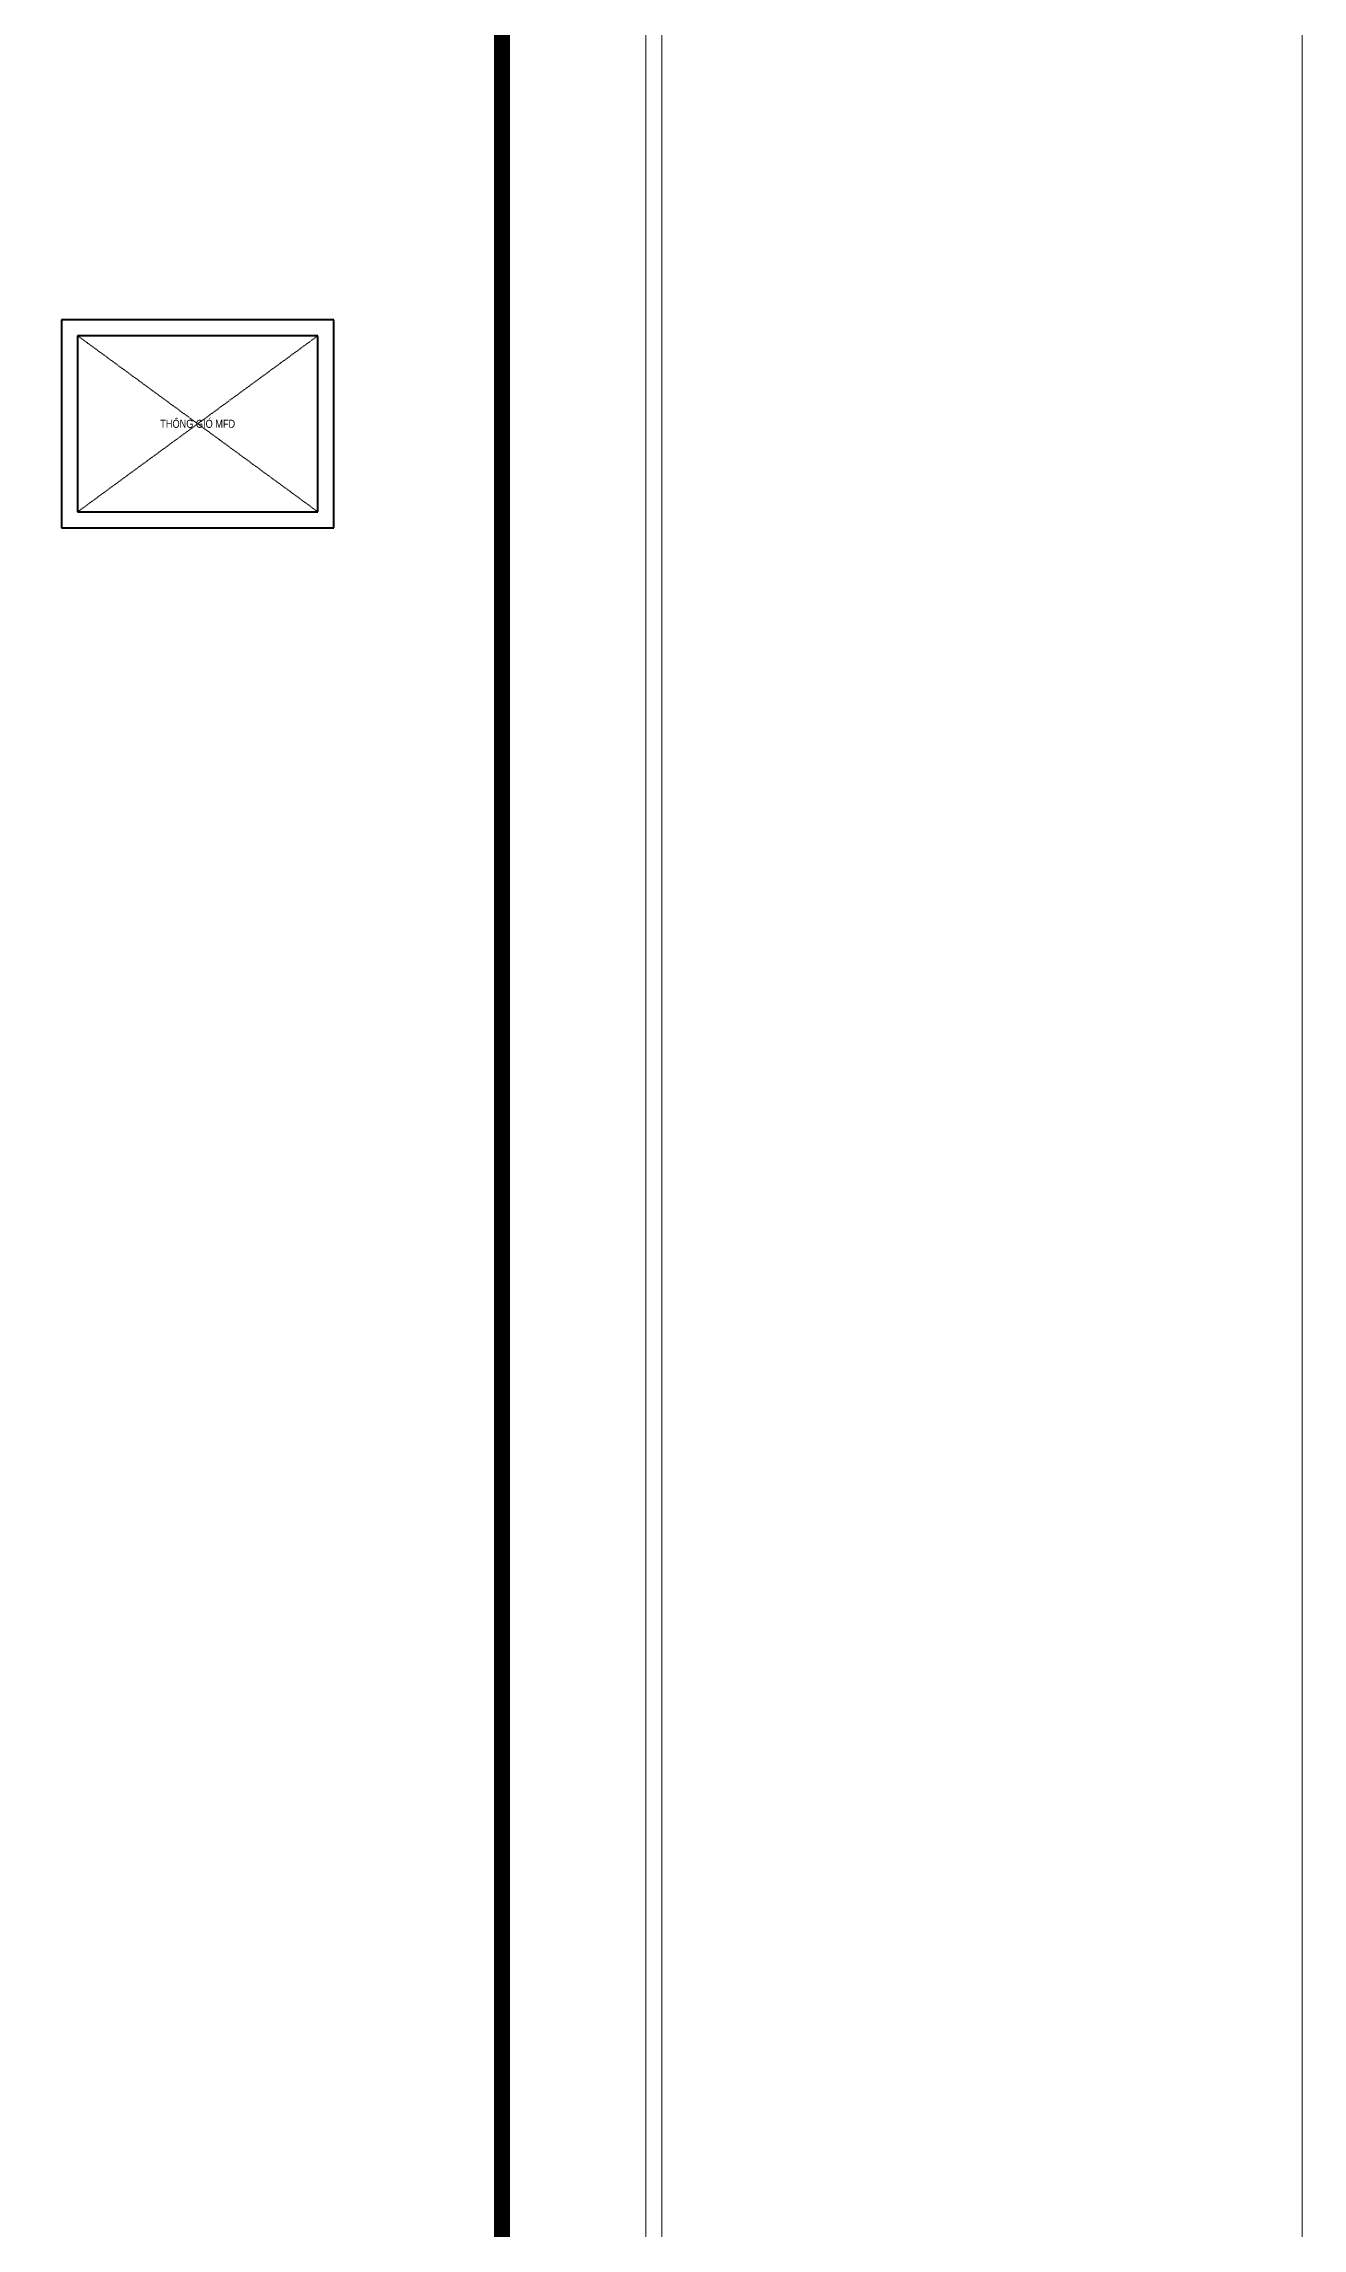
# Model space of a CAD drawing. Header units: millimetres. Extents: x 379264 to 1158416, y -283062 to 356890.
# Drawn here: x 895655 to 895969, y -3631 to -3085 of the extents above; entities that cross this region are included whole.
import ezdxf
from ezdxf.enums import TextEntityAlignment as Align

# ---------------------------------------------------------------- set-up
doc = ezdxf.new("R2010")
doc.units = ezdxf.units.MM
for name, pattern in [('CENTER', [2, 1.25, -0.25, 0.25, -0.25]), ('keyplan TANG 1$0$Core 1A$0$Hidden10.5', [1.5, 1, -0.5]), ('keyplan TANG 1$0$Ranh dat$0$HTT Divide', [18, 10, -2, 1, -2, 1, -2])]:
    doc.linetypes.add(name, pattern=pattern)
for name, color, linetype in [('12PM. GRID', 8, 'CENTER'), ('BLOCK C - CHI TIET THANG 6$0$DnW', 20, 'Continuous'), ('keyplan TANG 1$0$Concrete Line', 250, 'Continuous'), ('keyplan TANG 1$0$Opening Hidden', 250, 'keyplan TANG 1$0$Core 1A$0$Hidden10.5'), ('keyplan TANG 1$0$Opening Line', 250, 'Continuous'), ('keyplan TANG 1$0$Opening Text', 250, 'Continuous')]:
    doc.layers.add(name, color=color, linetype=linetype)
for name, color, linetype, lineweight in [('keyplan TANG 1$0$Hatch vat lieu', 250, 'Continuous', 5), ('keyplan TANG 1$0$Net cat Tuong', 250, 'Continuous', 40), ('keyplan TANG 1$0$Net Thay khac', 250, 'Continuous', 15), ('keyplan TANG 1$0$Net thay Tuong', 250, 'Continuous', 20), ('keyplan TANG 1$0$Ranh dat$0$Ranh dat', 250, 'keyplan TANG 1$0$Ranh dat$0$HTT Divide', 40)]:
    doc.layers.add(name, color=color, linetype=linetype, lineweight=lineweight)
doc.styles.add('keyplan TANG 1$0$VNI-HelveC', font='VHELVCN_0.TTF')

# ---------------------------------------------------------------- blocks, each defined once
blk = doc.blocks.new('*U1375')
at = {"layer": 'keyplan TANG 1$0$Opening Hidden'}
for p, q in [((0, 0), (3000, 2200)), ((3000, 0), (0, 2200))]:
    blk.add_line(p, q, dxfattribs=at)
at = {"layer": 'keyplan TANG 1$0$Opening Line'}
blk.add_lwpolyline([(0, 0), (3000, 0), (3000, 2200), (0, 2200)], close=True, dxfattribs=at)
at = {"layer": 'keyplan TANG 1$0$Opening Text', "style": 'keyplan TANG 1$0$VNI-HelveC'}
blk.add_attdef('OPENING', text='', height=100, dxfattribs=at).set_placement((1500, 1100), align=Align.MIDDLE_CENTER)
blk = doc.blocks.new('keyplan TANG 1$0$A$Cec98b088')
at = {"layer": 'keyplan TANG 1$0$Net cat Tuong'}
for p, q in [((102050, 133050), (102050, 130450)), ((105450, 133050), (102050, 133050)), ((105450, 130450), (105450, 133050)), ((102250, 132850), (102250, 130650)), ((105250, 132850), (102250, 132850)), ((105250, 130650), (105250, 132850)), ((102250, 130650), (105250, 130650)), ((102050, 130450), (105450, 130450))]:
    blk.add_line(p, q, dxfattribs=at)
at = {"layer": 'keyplan TANG 1$0$Opening Line'}
blk.add_blockref('*U1375', (102250, 130650), dxfattribs=at).add_auto_attribs({'OPENING': 'THOÂNG GIOÙ MFD'})
blk = doc.blocks.new('keyplan TANG 1')
at = {"layer": 'keyplan TANG 1$0$Hatch vat lieu'}
blk.add_lwpolyline([(101352, 67603.4, -0.1989309), (103167.9, 71987.9), (107650.6, 76470.7, 0.1989131), (109349.4, 80571.9), (109349.1, 153900, 0.4142122), (106549.1, 156700), (88996.8, 156700, 0.4142136), (87196.8, 154900, 0.4142136)], format="xyb", dxfattribs=at)
blk.add_lwpolyline([(102050, 133050), (105450, 133050), (105450, 130450), (102050, 130450)], close=True, dxfattribs=at)
at = {"layer": 'keyplan TANG 1$0$Net Thay khac'}
for points in [[(117549, 168266.8), (117549.8, -14005.5, 0.4142122)], [(101552, 67603.5, -0.1989309), (103309.3, 71846.5), (107792.1, 76329.3, 0.1989131), (109549.4, 80571.9), (109549.1, 153900, 0.4142122), (106549.1, 156900), (88996.8, 156900, 0.4142136), (86996.8, 154900)]]:
    blk.add_lwpolyline(points, format="xyb", dxfattribs=at)
at = {"layer": 'keyplan TANG 1$0$Net thay Tuong'}
blk.add_lwpolyline([(86996.8, 154900.3), (107552.5, 154900), (107551.3, 78922.3)], dxfattribs=at)
at = {"layer": 'keyplan TANG 1$0$Ranh dat$0$Ranh dat', "ltscale": 0.1, "const_width": 200}
blk.add_lwpolyline([(107552.7, 163996.8), (107549.8, -12000), (-120672.6, -12000), (-121036.9, 70001.2), (-12359.3, 69993.1), (-12354.3, 163998.2), (107552.7, 163996.8)], close=True, dxfattribs=at)
at = {"layer": 'keyplan TANG 1$0$Concrete Line'}
blk.add_blockref('keyplan TANG 1$0$A$Cec98b088', (0, 0), dxfattribs=at)
blk = doc.blocks.new('A$C0B8E60C5')
at = {"layer": 'BLOCK C - CHI TIET THANG 6$0$DnW', "xscale": 0.02, "yscale": 0.02, "zscale": 0.02}
blk.add_blockref('keyplan TANG 1', (247.09, -3279.96), dxfattribs=at)

msp = doc.modelspace()

# ---------------------------------------------------------------- block references
at = {"layer": '12PM. GRID'}
msp.add_blockref('A$C0B8E60C5', (893371.15, -2535.45), dxfattribs=at)

doc.saveas('drawing.dxf')
